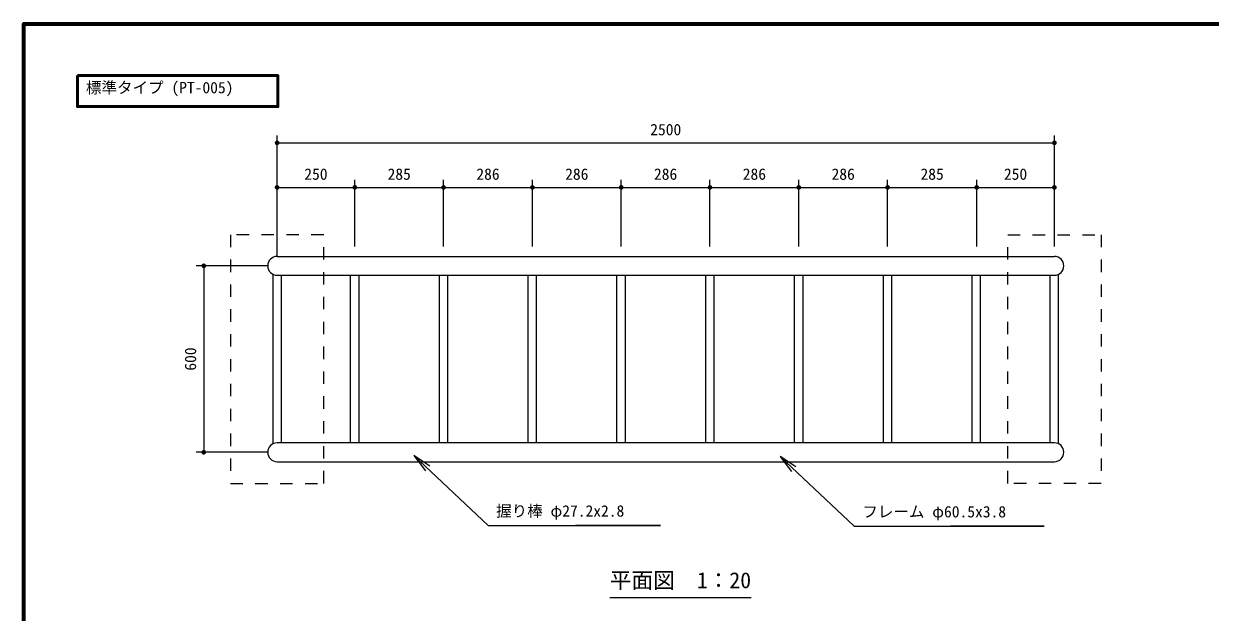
# Model space of a CAD drawing. Units: millimetres at full size, sheet at 1:20. Extents: x 300 to 8100, y 300 to 5640.
# Drawn here: x 300 to 4116, y 3746 to 5640 of the extents above; entities that cross this region are included whole.
import ezdxf
from ezdxf.enums import TextEntityAlignment as Align

# ---------------------------------------------------------------- set-up
doc = ezdxf.new("R2010")
doc.units = ezdxf.units.MM
doc.header["$LTSCALE"] = 20
doc.linetypes.add('USER1', pattern=[4, 2, -2])
for name, color, linetype, lineweight in [('D-STR-DIM\u3000寸法線、寸法値', 7, 'Continuous', 13), ('D-STR-HTXT\u3000旗上げ', 7, 'Continuous', 13), ('D-STR-TXT\u3000文字列', 7, 'Continuous', 13), ('D-STR\u3000構造物外形線', 1, 'Continuous', 25), ('D-TTL', 7, 'Continuous', 70), ('D-TTL-FRAM\u3000タイトル枠、凡例図枠', 2, 'Continuous', 50)]:
    doc.layers.add(name, color=color, linetype=linetype, lineweight=lineweight)
doc.styles.add('ＭＳ ゴシック', font='')
doc.styles.get('ＭＳ ゴシック').set_extended_font_data('MS Gothic')

# ---------------------------------------------------------------- blocks, each defined once
blk = doc.blocks.new('filled_dot')
at = {"color": 0, "linetype": 'Continuous', "lineweight": -2, "const_width": 1.25}
blk.add_lwpolyline([(-0.625, 0, 1), (0.625, 0, 1)], format="xyb", close=True, dxfattribs=at)
blk = doc.blocks.new('open_arrow')
at = {"color": 0, "linetype": 'Continuous', "lineweight": -2}
blk.add_lwpolyline([(7.5, 1.25), (0, 0), (7.5, -1.25)], dxfattribs=at)

msp = doc.modelspace()

# ---------------------------------------------------------------- linework, layer by layer
at = {"layer": 'D-STR-DIM\u3000寸法線、寸法値'}
for p, q in [((1114.8, 4892.96), (1114.8, 5280.62)), ((3614.8, 4923.21), (3614.8, 5280.62)), ((1114.8, 5256.62), (3614.8, 5256.62)), ((1114.8, 4892.96), (1114.8, 5137.32)), ((1364.8, 4923.21), (1364.8, 5137.32)), ((1364.8, 4923.21), (1364.8, 5137.32)), ((1650.38, 4923.21), (1650.38, 5137.32)), ((1650.38, 4923.21), (1650.38, 5137.32)), ((1935.95, 4923.21), (1935.95, 5137.32)), ((1935.95, 4923.21), (1935.95, 5137.32)), ((2221.53, 4923.21), (2221.53, 5137.32)), ((2221.53, 4923.21), (2221.53, 5137.32)), ((2507.1, 4923), (2507.1, 5137.32)), ((2507.1, 4923), (2507.1, 5137.32)), ((2792.68, 4923.21), (2792.68, 5137.32)), ((2792.68, 4923.21), (2792.68, 5137.32)), ((3078.25, 4923.21), (3078.25, 5137.32)), ((3078.25, 4923.21), (3078.25, 5137.32)), ((3364.8, 4923.21), (3364.8, 5137.32)), ((3364.8, 4923.21), (3364.8, 5137.32)), ((3614.8, 4923.21), (3614.8, 5137.32)), ((1114.8, 5113.32), (1364.8, 5113.32)), ((1364.8, 5113.32), (1650.38, 5113.32)), ((1650.38, 5113.32), (1935.95, 5113.32)), ((1935.95, 5113.32), (2221.53, 5113.32)), ((2221.53, 5113.32), (2507.1, 5113.32)), ((2507.1, 5113.32), (2792.68, 5113.32)), ((2792.68, 5113.32), (3078.25, 5113.32)), ((3078.25, 5113.32), (3364.8, 5113.32)), ((3364.8, 5113.32), (3614.8, 5113.32)), ((1082.8, 4860.96), (854.93, 4860.96)), ((878.93, 4860.96), (878.93, 4260.96)), ((1082.8, 4260.96), (854.93, 4260.96))]:
    msp.add_line(p, q, dxfattribs=at)
at = {"layer": 'D-STR-HTXT\u3000旗上げ'}
for points in [[(1555.11, 4250.16), (1793.39, 4025.13), (1801.39, 4025.13), (2347.54, 4025.13), (2074.47, 4025.13)], [(2732.87, 4247.67), (2971.15, 4022.64), (2979.15, 4022.64), (3582.2, 4022.64), (3280.67, 4022.64)]]:
    msp.add_lwpolyline(points, dxfattribs=at)
at = {"layer": 'D-STR-TXT\u3000文字列'}
msp.add_line((2184.56, 3794.09), (2639.56, 3794.09), dxfattribs=at)
at = {"layer": 'D-STR\u3000構造物外形線'}
for p, q in [((1114.8, 4891.21), (3614.8, 4891.21)), ((1101.2, 4833.94), (1101.2, 4287.99)), ((1114.8, 4830.71), (3614.8, 4830.71)), ((1128.4, 4830.71), (1128.4, 4291.21)), ((1351.2, 4291.21), (1351.2, 4830.71)), ((1378.4, 4291.21), (1378.4, 4830.71)), ((1636.78, 4291.21), (1636.78, 4830.71)), ((1663.98, 4291.21), (1663.98, 4830.71)), ((1922.35, 4291.21), (1922.35, 4830.71)), ((1949.55, 4291.21), (1949.55, 4830.71)), ((2207.93, 4291.21), (2207.93, 4830.71)), ((2235.13, 4291.21), (2235.13, 4830.71)), ((2493.5, 4291.21), (2493.5, 4830.71)), ((2520.7, 4291.21), (2520.7, 4830.71)), ((2779.08, 4291.21), (2779.08, 4830.71)), ((2806.28, 4291.21), (2806.28, 4830.71)), ((3064.65, 4291.21), (3064.65, 4830.71)), ((3091.85, 4291.21), (3091.85, 4830.71)), ((3350.23, 4291.21), (3350.23, 4830.71)), ((3377.43, 4291.21), (3377.43, 4830.71)), ((3601.2, 4291.21), (3601.2, 4830.71)), ((3628.4, 4287.99), (3628.4, 4833.94)), ((3614.8, 4291.21), (1114.8, 4291.21)), ((1114.8, 4230.71), (3614.8, 4230.71))]:
    msp.add_line(p, q, dxfattribs=at)
at = {"layer": 'D-STR\u3000構造物外形線', "linetype": 'USER1'}
for points in [[(964.8, 4160.96), (1264.8, 4160.96), (1264.8, 4960.96), (964.8, 4960.96)], [(3764.8, 4160.96), (3464.8, 4160.96), (3464.8, 4960.96), (3764.8, 4960.96)]]:
    msp.add_lwpolyline(points, close=True, dxfattribs=at)
at = {"layer": 'D-STR\u3000構造物外形線'}
for centre, start, end in [((1114.8, 4860.96), 90, 270), ((3614.8, 4860.96), 270, 90), ((1114.8, 4260.96), 90, 270), ((3614.8, 4260.96), 270, 90)]:
    msp.add_arc(centre, 30.25, start, end, dxfattribs=at)
at = {"layer": 'D-TTL'}
msp.add_lwpolyline([(300, 300), (300, 5640), (8100, 5640), (8100, 300)], close=True, dxfattribs=at)
at = {"layer": 'D-TTL-FRAM\u3000タイトル枠、凡例図枠'}
msp.add_lwpolyline([(472.51, 5473.06), (1117.68, 5473.06), (1117.68, 5373.28), (472.51, 5373.28)], close=True, dxfattribs=at)

# ---------------------------------------------------------------- block references
at = {"layer": 'D-STR-DIM\u3000寸法線、寸法値', "xscale": 6, "yscale": 6}
for p in [(1114.8, 5256.62), (1114.8, 5113.32), (1364.8, 5113.32), (1650.38, 5113.32), (1935.95, 5113.32), (2221.53, 5113.32), (2507.1, 5113.32), (2792.68, 5113.32), (3078.25, 5113.32), (3364.8, 5113.32)]:
    msp.add_blockref('filled_dot', p, dxfattribs=at)
for p, rotation in [((3614.8, 5256.62), 180), ((1364.8, 5113.32), 180), ((1650.38, 5113.32), 180), ((1935.95, 5113.32), 180), ((2221.53, 5113.32), 180), ((2507.1, 5113.32), 180), ((2792.68, 5113.32), 180), ((3078.25, 5113.32), 180), ((3364.8, 5113.32), 180), ((3614.8, 5113.32), 180), ((878.93, 4860.96), 270), ((878.93, 4260.96), 90)]:
    msp.add_blockref('filled_dot', p, dxfattribs=dict(at, rotation=rotation))
at = {"layer": 'D-STR-HTXT\u3000旗上げ', "xscale": 8, "yscale": 8, "rotation": 316.6}
for p in [(1555.11, 4250.16), (2732.87, 4247.67)]:
    msp.add_blockref('open_arrow', p, dxfattribs=at)

# ---------------------------------------------------------------- texts
at = {"layer": 'D-STR-DIM\u3000寸法線、寸法値', "style": 'ＭＳ ゴシック'}
for s, p in [('2500', (2364.8, 5299.37)), ('250', (1239.8, 5156.08)), ('285', (1507.59, 5156.08)), ('286', (1793.16, 5156.08)), ('286', (2078.74, 5156.08)), ('286', (2364.32, 5156.08)), ('286', (2649.89, 5156.08)), ('286', (2935.47, 5156.08)), ('285', (3221.53, 5156.08)), ('250', (3489.8, 5156.08))]:
    msp.add_text(s, height=36.66, dxfattribs=at).set_placement(p, align=Align.MIDDLE_CENTER)
msp.add_text('600', height=36.66, rotation=90, dxfattribs=at).set_placement((836.17, 4560.96), align=Align.MIDDLE_CENTER)
at = {"layer": 'D-STR-HTXT\u3000旗上げ', "style": 'ＭＳ ゴシック'}
for s, p in [('握り棒 φ27.2x2.8', (1819.15, 4042.89)), ('フレーム φ60.5x3.8', (2996.91, 4040.4))]:
    msp.add_text(s, height=36.66, dxfattribs=at).set_placement(p, align=Align.BOTTOM_LEFT)
at = {"layer": 'D-STR-TXT\u3000文字列', "style": 'ＭＳ ゴシック'}
msp.add_text('標準タイプ (PT-005)', height=36.66, dxfattribs=at).set_placement((500.03, 5452.81), align=Align.TOP_LEFT)
msp.add_text('平面図\u30001：20', height=51.32, dxfattribs=at).set_placement((2184.56, 3808.09), align=Align.BOTTOM_LEFT)

doc.saveas('drawing.dxf')
